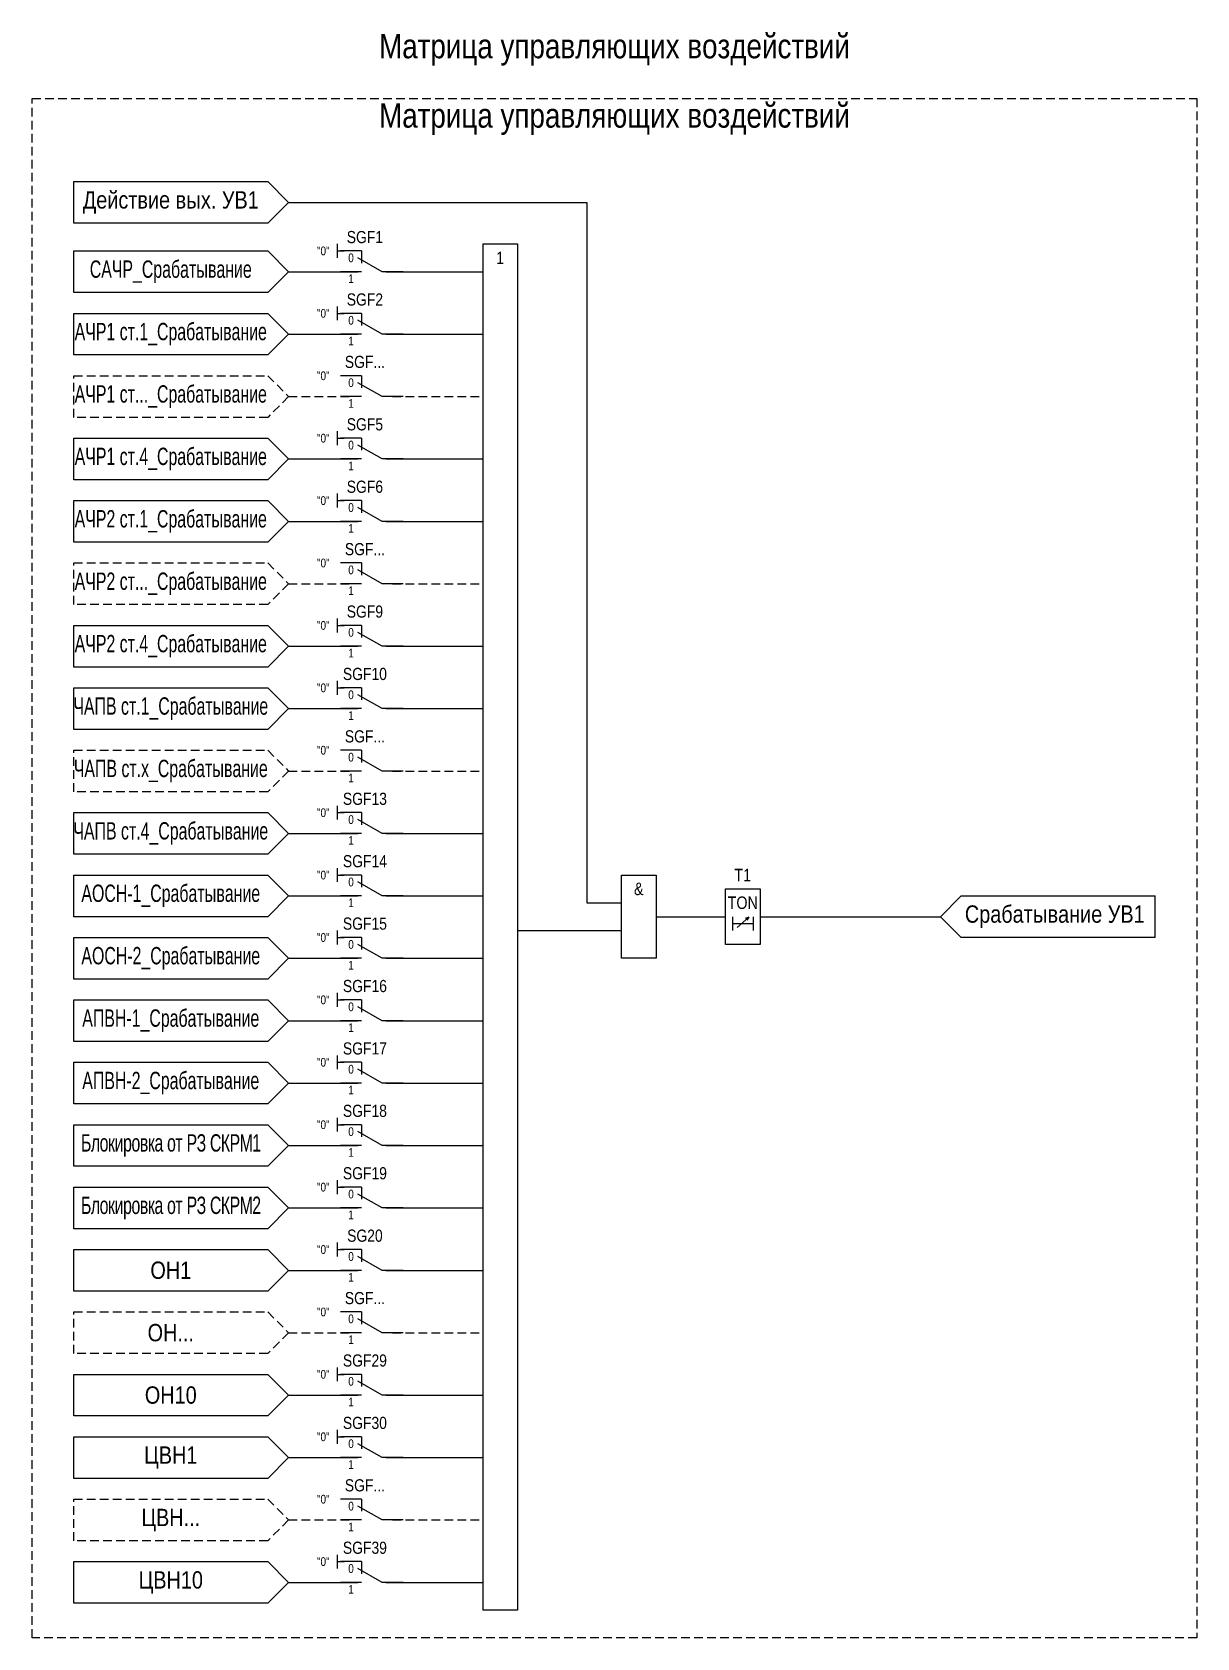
# Model space of a CAD drawing. Header units: millimetres. Extents: x -6343 to 676, y -1039 to 887.
# Drawn here: x -3353 to -3185, y 494 to 725.6 of the extents above; entities that cross this region are included whole.
import ezdxf
from ezdxf.enums import TextEntityAlignment as Align

# ---------------------------------------------------------------- set-up
doc = ezdxf.new("R2010")
doc.units = ezdxf.units.MM
doc.linetypes.add('штриховая2', pattern=[0.375, 0.25, -0.125])
doc.layers.add('Основная', color=7, linetype='Continuous')
doc.styles.add('2.5_Gost_RD', font='ARIALN.TTF', dxfattribs={"height": 2.5})
doc.styles.add('3.5_Gost_RD', font='ARIALN.TTF', dxfattribs={"height": 3.5})
doc.styles.add('Вывод', font='ARIALN.TTF', dxfattribs={"height": 2.5})
doc.styles.add('Компонент', font='ARIALN.TTF', dxfattribs={"height": 3.5})

# ---------------------------------------------------------------- blocks, each defined once
blk = doc.blocks.new('*U79')
at = {"layer": 'Основная', "ltscale": 0.35}
blk.add_line((6, 6), (6, 2.5), dxfattribs=at)
at = {"layer": 'Основная', "color": 0}
blk.add_line((0, 0), (7, 4), dxfattribs=at)
blk = doc.blocks.new('*U81')
at = {"layer": 'Основная', "color": 0}
for p, q in [((-3, 6), (-9, 6)), ((-3, 0), (-9, 0)), ((9, 0), (3, 0))]:
    blk.add_line(p, q, dxfattribs=at)
at = {"layer": 'Основная', "ltscale": 0.25, "xscale": -1}
blk.add_blockref('*U79', (3, 0), dxfattribs=at)
at = {"layer": 'Основная'}
for tag, height, style, p in [('ОУ', 3.5, 'Компонент', (-2, 10)), ('В1', 2.5, 'Вывод', (-14, 6)), ('В2', 2.5, 'Вывод', (-6, 4)), ('В3', 2.5, 'Вывод', (-6, -2))]:
    blk.add_attdef(tag, text='', height=height, dxfattribs=dict(at, style=style)).set_placement(p, align=Align.MIDDLE_CENTER)

msp = doc.modelspace()

# ---------------------------------------------------------------- linework, layer by layer
at = {"ltscale": 100}
for p, q in [((-3347, 704), (-3319, 704)), ((-3319, 704), (-3316, 701)), ((-3316, 701), (-3319, 698)), ((-3316, 701), (-3273, 701)), ((-3273, 701), (-3273, 600)), ((-3319, 698), (-3347, 698)), ((-3309, 695), (-3309, 693)), ((-3288, 695), (-3283, 695)), ((-3288, 695), (-3288, 498)), ((-3283, 695), (-3283, 498)), ((-3347, 694), (-3319, 694)), ((-3319, 694), (-3316, 691)), ((-3309, 694), (-3308, 694)), ((-3316, 691), (-3319, 688)), ((-3316, 691), (-3306, 691)), ((-3302, 691), (-3288, 691)), ((-3309, 686), (-3309, 684)), ((-3347, 685), (-3319, 685)), ((-3319, 685), (-3316, 682)), ((-3309, 685), (-3308, 685)), ((-3316, 682), (-3319, 679)), ((-3316, 682), (-3306, 682)), ((-3302, 682), (-3288, 682)), ((-3347, 667), (-3319, 667)), ((-3319, 667), (-3316, 664)), ((-3309, 668), (-3309, 666)), ((-3309, 667), (-3308, 667)), ((-3316, 664), (-3319, 661)), ((-3316, 664), (-3306, 664)), ((-3302, 664), (-3288, 664)), ((-3347, 658), (-3319, 658)), ((-3319, 658), (-3316, 655)), ((-3309, 659), (-3309, 657)), ((-3309, 658), (-3308, 658)), ((-3316, 655), (-3319, 652)), ((-3316, 655), (-3306, 655)), ((-3302, 655), (-3288, 655)), ((-3347, 640), (-3319, 640)), ((-3319, 640), (-3316, 637)), ((-3309, 641), (-3309, 639)), ((-3309, 640), (-3308, 640)), ((-3316, 637), (-3319, 634)), ((-3316, 637), (-3306, 637)), ((-3302, 637), (-3288, 637)), ((-3347, 631), (-3319, 631)), ((-3319, 631), (-3316, 628)), ((-3309, 632), (-3309, 630)), ((-3309, 631), (-3308, 631)), ((-3316, 628), (-3319, 625)), ((-3316, 628), (-3306, 628)), ((-3302, 628), (-3288, 628)), ((-3309, 614), (-3309, 612)), ((-3347, 613), (-3319, 613)), ((-3319, 613), (-3316, 610)), ((-3309, 613), (-3308, 613)), ((-3316, 610), (-3319, 607)), ((-3316, 610), (-3306, 610)), ((-3302, 610), (-3288, 610)), ((-3309, 605), (-3309, 603)), ((-3347, 604), (-3319, 604)), ((-3319, 604), (-3316, 601)), ((-3309, 604), (-3308, 604)), ((-3316, 601), (-3319, 598)), ((-3316, 601), (-3306, 601)), ((-3302, 601), (-3288, 601)), ((-3273, 600), (-3268, 600)), ((-3219, 601), (-3222, 598)), ((-3219, 601), (-3191, 601)), ((-3191, 595), (-3191, 601)), ((-3263, 598), (-3253, 598)), ((-3248, 598), (-3222, 598)), ((-3222, 598), (-3219, 595)), ((-3309, 596), (-3309, 594)), ((-3283, 596), (-3268, 596)), ((-3347, 595), (-3319, 595)), ((-3319, 595), (-3316, 592)), ((-3309, 595), (-3308, 595)), ((-3191, 595), (-3219, 595)), ((-3316, 592), (-3319, 589)), ((-3316, 592), (-3306, 592)), ((-3302, 592), (-3288, 592)), ((-3347, 586), (-3319, 586)), ((-3319, 586), (-3316, 583)), ((-3309, 587), (-3309, 585)), ((-3309, 586), (-3308, 586)), ((-3316, 583), (-3319, 580)), ((-3316, 583), (-3306, 583)), ((-3302, 583), (-3288, 583)), ((-3347, 577), (-3319, 577)), ((-3319, 577), (-3316, 574)), ((-3309, 578), (-3309, 576)), ((-3309, 577), (-3308, 577)), ((-3316, 574), (-3319, 571)), ((-3316, 574), (-3306, 574)), ((-3302, 574), (-3288, 574)), ((-3347, 568), (-3319, 568)), ((-3319, 568), (-3316, 565)), ((-3309, 569), (-3309, 567)), ((-3309, 568), (-3308, 568)), ((-3316, 565), (-3319, 562)), ((-3316, 565), (-3306, 565)), ((-3302, 565), (-3288, 565)), ((-3347, 559), (-3319, 559)), ((-3319, 559), (-3316, 556)), ((-3309, 560), (-3309, 558)), ((-3309, 559), (-3308, 559)), ((-3316, 556), (-3319, 553)), ((-3316, 556), (-3306, 556)), ((-3302, 556), (-3288, 556)), ((-3347, 550), (-3319, 550)), ((-3319, 550), (-3316, 547)), ((-3309, 551), (-3309, 549)), ((-3309, 550), (-3308, 550)), ((-3316, 547), (-3319, 544)), ((-3316, 547), (-3306, 547)), ((-3302, 547), (-3288, 547)), ((-3319, 544), (-3347, 544)), ((-3309, 533), (-3309, 531)), ((-3309, 532), (-3308, 532)), ((-3316, 529), (-3306, 529)), ((-3302, 529), (-3288, 529)), ((-3309, 524), (-3309, 522)), ((-3347, 523), (-3319, 523)), ((-3319, 523), (-3316, 520)), ((-3309, 523), (-3308, 523)), ((-3316, 520), (-3319, 517)), ((-3316, 520), (-3306, 520)), ((-3302, 520), (-3288, 520)), ((-3319, 517), (-3347, 517)), ((-3309, 506), (-3309, 504)), ((-3309, 505), (-3308, 505)), ((-3316, 502), (-3306, 502)), ((-3302, 502), (-3288, 502)), ((-3283, 498), (-3288, 498))]:
    msp.add_line(p, q, dxfattribs=at)
at = {"linetype": 'штриховая2', "ltscale": 5}
for p, q in [((-3347, 676), (-3319, 676)), ((-3319, 676), (-3316, 673)), ((-3316, 673), (-3319, 670)), ((-3316, 673), (-3307, 673)), ((-3301, 673), (-3288, 673)), ((-3347, 649), (-3319, 649)), ((-3319, 649), (-3316, 646)), ((-3316, 646), (-3319, 643)), ((-3316, 646), (-3307, 646)), ((-3301, 646), (-3288, 646)), ((-3347, 622), (-3319, 622)), ((-3319, 622), (-3316, 619)), ((-3316, 619), (-3319, 616)), ((-3316, 619), (-3307, 619)), ((-3301, 619), (-3288, 619)), ((-3347, 541), (-3319, 541)), ((-3319, 541), (-3316, 538)), ((-3316, 538), (-3319, 535)), ((-3316, 538), (-3307, 538)), ((-3301, 538), (-3288, 538)), ((-3347, 514), (-3319, 514)), ((-3319, 514), (-3316, 511)), ((-3316, 511), (-3319, 508)), ((-3316, 511), (-3307, 511)), ((-3301, 511), (-3288, 511))]:
    msp.add_line(p, q, dxfattribs=at)
at = {"color": 7, "ltscale": 100}
for p, q in [((-3251.3, 596.46), (-3249.63, 597.95)), ((-3249.63, 597.95), (-3250.15, 597.73)), ((-3249.63, 597.95), (-3249.89, 597.48))]:
    msp.add_line(p, q, dxfattribs=at)
at = {"linetype": 'штриховая2', "ltscale": 5}
msp.add_lwpolyline([(-3353, 716), (-3185, 716), (-3185, 494), (-3353, 494)], close=True, dxfattribs=at)
at = {"ltscale": 100}
for points in [[(-3347, 704), (-3319, 704), (-3316, 701), (-3319, 698), (-3347, 698), (-3347, 704)], [(-3347, 694), (-3319, 694), (-3316, 691), (-3319, 688), (-3347, 688), (-3347, 694)], [(-3347, 685), (-3319, 685), (-3316, 682), (-3319, 679), (-3347, 679), (-3347, 685)], [(-3347, 667), (-3319, 667), (-3316, 664), (-3319, 661), (-3347, 661), (-3347, 667)], [(-3347, 658), (-3319, 658), (-3316, 655), (-3319, 652), (-3347, 652), (-3347, 658)], [(-3347, 640), (-3319, 640), (-3316, 637), (-3319, 634), (-3347, 634), (-3347, 640)], [(-3347, 631), (-3319, 631), (-3316, 628), (-3319, 625), (-3347, 625), (-3347, 631)], [(-3347, 613), (-3319, 613), (-3316, 610), (-3319, 607), (-3347, 607), (-3347, 613)], [(-3347, 604), (-3319, 604), (-3316, 601), (-3319, 598), (-3347, 598), (-3347, 604)], [(-3252, 598), (-3252, 596)], [(-3249, 598), (-3249, 596)], [(-3252, 597), (-3249, 597)], [(-3347, 595), (-3319, 595), (-3316, 592), (-3319, 589), (-3347, 589), (-3347, 595)], [(-3347, 586), (-3319, 586), (-3316, 583), (-3319, 580), (-3347, 580), (-3347, 586)], [(-3347, 577), (-3319, 577), (-3316, 574), (-3319, 571), (-3347, 571), (-3347, 577)], [(-3347, 568), (-3319, 568), (-3316, 565), (-3319, 562), (-3347, 562), (-3347, 568)], [(-3347, 559), (-3319, 559), (-3316, 556), (-3319, 553), (-3347, 553), (-3347, 559)], [(-3347, 550), (-3319, 550), (-3316, 547), (-3319, 544), (-3347, 544), (-3347, 550)], [(-3347, 532), (-3319, 532), (-3316, 529), (-3319, 526), (-3347, 526), (-3347, 532)], [(-3347, 523), (-3319, 523), (-3316, 520), (-3319, 517), (-3347, 517), (-3347, 523)], [(-3347, 505), (-3319, 505), (-3316, 502), (-3319, 499), (-3347, 499), (-3347, 505)]]:
    msp.add_lwpolyline(points, dxfattribs=at)
at = {"linetype": 'штриховая2', "ltscale": 5}
for points in [[(-3347, 676), (-3319, 676), (-3316, 673), (-3319, 670), (-3347, 670), (-3347, 676)], [(-3347, 649), (-3319, 649), (-3316, 646), (-3319, 643), (-3347, 643), (-3347, 649)], [(-3347, 622), (-3319, 622), (-3316, 619), (-3319, 616), (-3347, 616), (-3347, 622)], [(-3347, 541), (-3319, 541), (-3316, 538), (-3319, 535), (-3347, 535), (-3347, 541)], [(-3347, 514), (-3319, 514), (-3316, 511), (-3319, 508), (-3347, 508), (-3347, 514)]]:
    msp.add_lwpolyline(points, dxfattribs=at)
at = {"ltscale": 100}
for points in [[(-3268, 604), (-3263, 604), (-3263, 592), (-3268, 592)], [(-3253, 602), (-3248, 602), (-3248, 594), (-3253, 594)]]:
    msp.add_lwpolyline(points, close=True, dxfattribs=at)

# ---------------------------------------------------------------- block references
at = {"layer": 'Основная', "ltscale": 0.25, "xscale": 0.5, "yscale": 0.5, "zscale": 0.5}
for p, values in [((-3304, 691), {'ОУ': 'SGF1', 'В1': '"0"', 'В2': '0', 'В3': '1'}), ((-3304, 682), {'ОУ': 'SGF2', 'В1': '"0"', 'В2': '0', 'В3': '1'}), ((-3304, 673), {'ОУ': 'SGF...', 'В1': '"0"', 'В2': '0', 'В3': '1'}), ((-3304, 664), {'ОУ': 'SGF5', 'В1': '"0"', 'В2': '0', 'В3': '1'}), ((-3304, 655), {'ОУ': 'SGF6', 'В1': '"0"', 'В2': '0', 'В3': '1'}), ((-3304, 646), {'ОУ': 'SGF...', 'В1': '"0"', 'В2': '0', 'В3': '1'}), ((-3304, 637), {'ОУ': 'SGF9', 'В1': '"0"', 'В2': '0', 'В3': '1'}), ((-3304, 628), {'ОУ': 'SGF10', 'В1': '"0"', 'В2': '0', 'В3': '1'}), ((-3304, 619), {'ОУ': 'SGF...', 'В1': '"0"', 'В2': '0', 'В3': '1'}), ((-3304, 610), {'ОУ': 'SGF13', 'В1': '"0"', 'В2': '0', 'В3': '1'}), ((-3304, 601), {'ОУ': 'SGF14', 'В1': '"0"', 'В2': '0', 'В3': '1'}), ((-3304, 592), {'ОУ': 'SGF15', 'В1': '"0"', 'В2': '0', 'В3': '1'}), ((-3304, 583), {'ОУ': 'SGF16', 'В1': '"0"', 'В2': '0', 'В3': '1'}), ((-3304, 574), {'ОУ': 'SGF17', 'В1': '"0"', 'В2': '0', 'В3': '1'}), ((-3304, 565), {'ОУ': 'SGF18', 'В1': '"0"', 'В2': '0', 'В3': '1'}), ((-3304, 556), {'ОУ': 'SGF19', 'В1': '"0"', 'В2': '0', 'В3': '1'}), ((-3304, 547), {'ОУ': 'SG20', 'В1': '"0"', 'В2': '0', 'В3': '1'}), ((-3304, 538), {'ОУ': 'SGF...', 'В1': '"0"', 'В2': '0', 'В3': '1'}), ((-3304, 529), {'ОУ': 'SGF29', 'В1': '"0"', 'В2': '0', 'В3': '1'}), ((-3304, 520), {'ОУ': 'SGF30', 'В1': '"0"', 'В2': '0', 'В3': '1'}), ((-3304, 511), {'ОУ': 'SGF...', 'В1': '"0"', 'В2': '0', 'В3': '1'}), ((-3304, 502), {'ОУ': 'SGF39', 'В1': '"0"', 'В2': '0', 'В3': '1'})]:
    msp.add_blockref('*U81', p, dxfattribs=at).add_auto_attribs(values)

# ---------------------------------------------------------------- texts
at = {"color": 30, "ltscale": 100, "char_height": 3.5, "width": 168, "attachment_point": 5, "style": '3.5_Gost_RD'}
for insert in [(-3269, 723), (-3269, 713)]:
    msp.add_mtext('Матрица управляющих воздействий', dxfattribs=dict(at, insert=insert))
at = {"color": 0, "ltscale": 100, "char_height": 2.5, "width": 28, "attachment_point": 5, "style": '2.5_Gost_RD'}
for s, insert in [('{\\C256;Действие вых. УВ1}', (-3333, 701)), ('{\\W0.8;\\C256;САЧР_Срабатывание}', (-3333, 691)), ('{\\W0.8;\\C256;АЧР1 ст.1_Срабатывание}', (-3333, 682)), ('{\\W0.8;\\C256;АЧР1 ст..._Срабатывание}', (-3333, 673)), ('{\\W0.8;\\C256;АЧР1 ст.4_Срабатывание}', (-3333, 664)), ('{\\W0.8;\\C256;АЧР2 ст.1_Срабатывание}', (-3333, 655)), ('{\\W0.8;\\C256;АЧР2 ст..._Срабатывание}', (-3333, 646)), ('{\\W0.8;\\C256;АЧР2 ст.4_Срабатывание}', (-3333, 637)), ('{\\W0.8;\\C256;ЧАПВ ст.1_Срабатывание}', (-3333, 628)), ('{\\W0.8;\\C256;ЧАПВ ст.x_Срабатывание}', (-3333, 619)), ('{\\W0.8;\\C256;ЧАПВ ст.4_Срабатывание}', (-3333, 610)), ('{\\W0.8;\\C256;АОСН-1_Срабатывание}', (-3333, 601)), ('{\\W0.8;\\C256;АОСН-2_Срабатывание}', (-3333, 592)), ('{\\W0.8;\\C256;АПВН-1_Срабатывание}', (-3333, 583)), ('{\\W0.8;\\C256;АПВН-2_Срабатывание}', (-3333, 574)), ('{\\W0.8;\\T0.95;\\C256;Блокировка от РЗ СКРМ1}', (-3333, 565)), ('{\\W0.8;\\T0.95;\\C256;Блокировка от РЗ СКРМ2}', (-3333, 556)), ('{\\C256;ОН1}', (-3333, 547)), ('{\\C256;ОН...}', (-3333, 538)), ('{\\C256;ОН10}', (-3333, 529)), ('{\\C256;ЦВН1}', (-3333, 520)), ('{\\C256;ЦВН...}', (-3333, 511)), ('{\\C256;ЦВН10}', (-3333, 502))]:
    msp.add_mtext(s, dxfattribs=dict(at, insert=insert))
at = {"ltscale": 100, "attachment_point": 5, "style": '2.5_Gost_RD'}
for s, insert, char_height, width in [('1', (-3285.5, 693), 1.8, 5), ('T1', (-3250.5, 604), 1.8, 5), ('&', (-3265.5, 602), 1.8, 5), ('TON', (-3250.5, 600), 1.8, 5), ('Срабатывание УВ1', (-3205.5, 598), 2.5, 27)]:
    msp.add_mtext(s, dxfattribs=dict(at, insert=insert, char_height=char_height, width=width))

doc.saveas('drawing.dxf')
